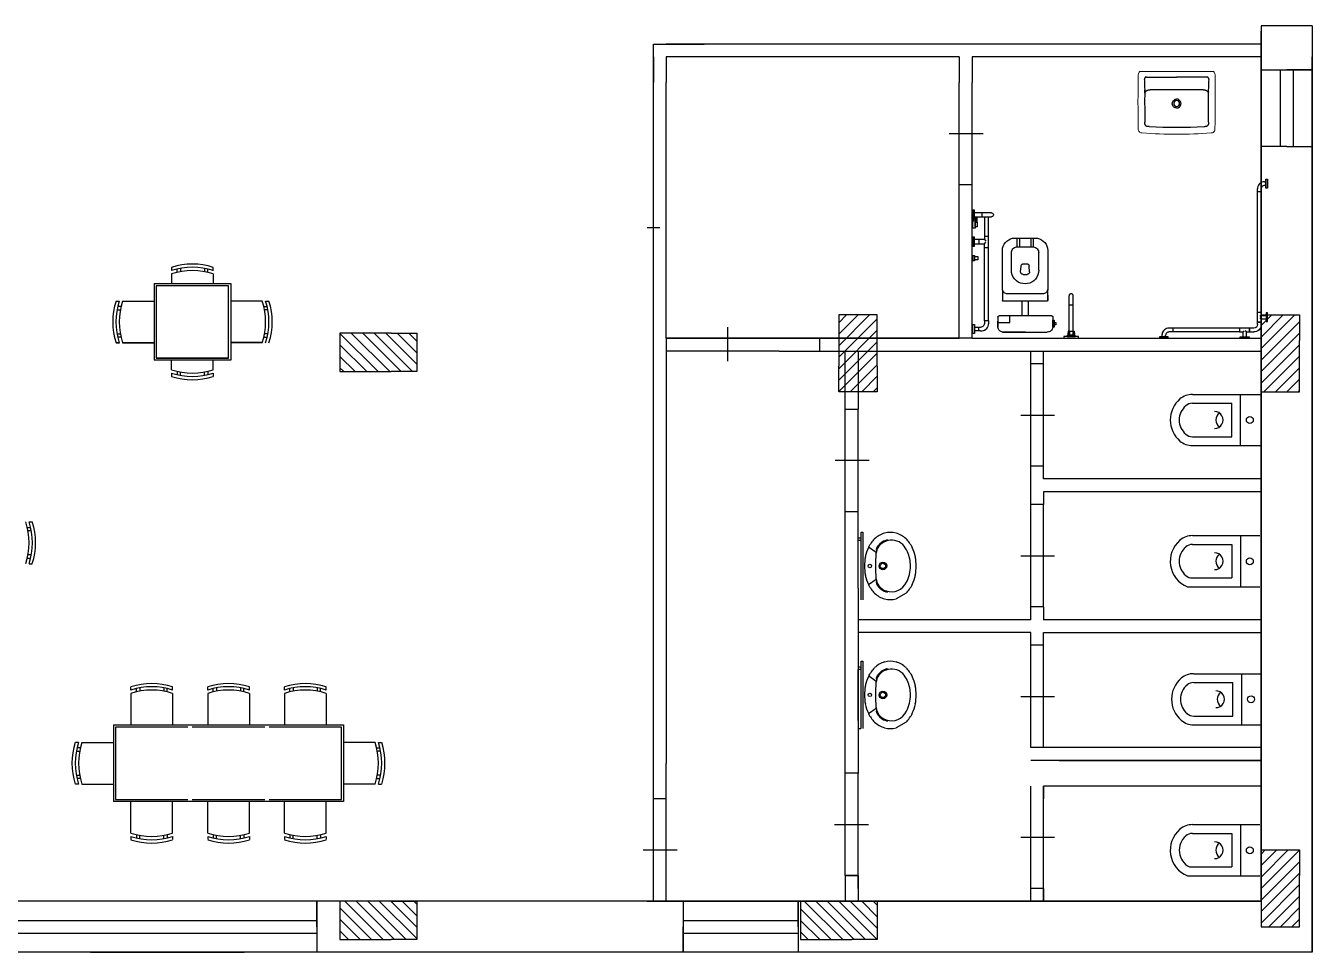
# Model space of a CAD drawing. Header units: millimetres. Extents: x 114 to 1075, y 58 to 426.
# Drawn here: x 555.46 to 565.52, y 163.3 to 170.54 of the extents above; entities that cross this region are included whole.
import ezdxf

# ---------------------------------------------------------------- set-up
doc = ezdxf.new("R2010")
doc.units = ezdxf.units.MM
doc.layers.add('ARREDI attrezzature - furniture', color=175, linetype='Continuous', lineweight=9)
for name, color, linetype in [('arredii', 80, 'Continuous'), ('infissi', 7, 'Continuous'), ('mura', 7, 'Continuous'), ('pilastri', 1, 'Continuous'), ('quote', 4, 'Continuous'), ('SANITARI', 175, 'Continuous'), ('Travi', 7, 'Continuous')]:
    doc.layers.add(name, color=color, linetype=linetype)

# ---------------------------------------------------------------- blocks, each defined once
blk = doc.blocks.new('pilastro 2')
at = {"layer": 'pilastri'}
h = blk.add_hatch(dxfattribs=at)
h.set_pattern_fill('ANSI31', color=256, scale=0.02)
h.paths.add_polyline_path([(14.581, -0.559), (14.581, -0.359), (14.281, -0.359), (14.281, -0.559), (14.281, -0.959), (14.581, -0.959)])
for p, q in [((14.281, -0.559), (14.281, -0.359)), ((14.281, -0.359), (14.581, -0.359)), ((14.581, -0.359), (14.581, -0.559)), ((14.281, -0.559), (14.281, -0.959)), ((14.581, -0.959), (14.581, -0.559)), ((14.281, -0.959), (14.581, -0.959))]:
    blk.add_line(p, q, dxfattribs=at)
blk = doc.blocks.new('Iryda 1')
at = {"layer": 'SANITARI', "color": 8, "linetype": 'Continuous'}
for p, q in [((-160, 248), (-162, 248)), ((-143, 208), (-143, -208)), ((-162, -248), (-160, -248))]:
    blk.add_line(p, q, dxfattribs=at)
at = {"layer": 'SANITARI', "color": 8, "lineweight": 0}
for points in [[(0, 289, 0.145511), (-24, 300, 0.01175), (-449, 299, 0.483059), (-480, 269, 0.036873), (-480, -269, -0.458328)], [(0, 289), (0, -289, -0.140898), (-24, -300, -0.010456), (-450, -300, -0.460441), (-480, -269, -1.106284)]]:
    blk.add_lwpolyline(points, format="xyb", dxfattribs=at)
at = {"layer": 'SANITARI', "color": 8, "linetype": 'Continuous'}
blk.add_circle((-250, 0), 23, dxfattribs=at)
for centre, radius, start, end in [((3160, 0), 3598, 176.5819, 183.4181), ((-250, 0), 35, 359.8471, 0.1529)]:
    blk.add_arc(centre, radius, start, end, dxfattribs=at)
for points, start_tangent, end_tangent in [([(-405, 248), (-411, 248), (-417, 246), (-421, 243), (-425, 240), (-428, 236), (-430, 230), (-431, 224)], (-0.999818, -0.019087), (-0.062731, -0.99803)), ([(-431, 214), (-431, 218), (-431, 221), (-431, 224)], (0.059689, 0.998217), (0.062344, 0.998055)), ([(-395, 249), (-398, 249), (-402, 249), (-405, 248)], (-0.999846, -0.01756), (-0.999826, -0.018676)), ([(-395, 249), (-276, 250)], (0.999846, 0.017527), (0.999991, 0.004246)), ([(-276, 250), (-190, 250)], (0.999991, 0.004245), (0.999986, -0.005272)), ([(-190, 250), (-154, 250)], (0.999986, -0.005272), (0.999957, -0.009254)), ([(-160, 248), (-160, 247), (-160, 245), (-160, 243)], (0.215102, -0.976592), (0.081396, -0.996682)), ([(-149, 232), (-152, 237), (-156, 240), (-160, 243)], (-0.520148, 0.854076), (-0.836011, 0.548713)), ([(-154, 250), (-150, 250), (-146, 250), (-142, 250)], (0.999957, -0.009248), (0.999943, -0.010658)), ([(-143, 208), (-143, 215), (-144, 221), (-146, 227), (-149, 232)], (0.000017, 1), (-0.520046, 0.854138)), ([(-142, 250), (-141, 250), (-140, 250)], (0.99997, -0.007721), (0.999969, -0.00788)), ([(-140, 250), (-121, 251), (-63, 253)], (0.99823, 0.059464), (0.999905, 0.013806)), ([(-63, 253), (-60, 252), (-58, 252), (-56, 252), (-54, 251), (-53, 250), (-51, 250), (-50, 249), (-49, 249), (-48, 248), (-48, 247), (-47, 247), (-46, 246), (-46, 245), (-45, 245), (-45, 244), (-44, 243), (-44, 242), (-43, 241), (-43, 240), (-43, 239), (-43, 237)], (0.995704, -0.092592), (0.113209, -0.993571)), ([(-43, 237), (-43, 164), (-43, 85), (-43, 0)], (0.000671, -1), (0.000892, -1)), ([(-285, 0), (-284, 8), (-282, 15), (-278, 21), (-272, 27), (-266, 30), (-259, 33), (-251, 34), (-243, 33), (-235, 30), (-228, 26), (-223, 20), (-218, 14), (-216, 7), (-215, 0)], (0, 1), (0.003178, -0.999995)), ([(-285, 0), (-284, -8), (-282, -15), (-278, -21), (-272, -27), (-266, -30), (-259, -33), (-251, -34), (-243, -33), (-235, -30), (-228, -26), (-223, -20), (-218, -14), (-216, -7), (-215, 0)], (0, -1), (0.003178, 0.999995)), ([(-43, -237), (-43, -164), (-43, -85), (-43, 0)], (0.000671, 1), (0.000892, 1)), ([(-431, -214), (-431, -218), (-431, -221), (-431, -224)], (0.059689, -0.998217), (0.062344, -0.998055)), ([(-431, -224), (-430, -230), (-428, -236), (-425, -240), (-421, -243), (-417, -246), (-411, -248), (-405, -248)], (0.062731, -0.99803), (0.999818, -0.019087)), ([(-405, -248), (-402, -249), (-398, -249), (-395, -249)], (0.999826, -0.018676), (0.999846, -0.01756)), ([(-276, -250), (-395, -249)], (-0.999991, 0.004246), (-0.999846, 0.017527)), ([(-190, -250), (-276, -250)], (-0.999986, -0.005272), (-0.999991, 0.004245)), ([(-154, -250), (-190, -250)], (-0.999957, -0.009254), (-0.999986, -0.005272)), ([(-162, -248), (-142, -250)], (0.996621, -0.082141), (0.997505, -0.07059)), ([(-160, -243), (-156, -240), (-152, -237), (-149, -232)], (0.836011, 0.548713), (0.520148, 0.854076)), ([(-160, -243), (-160, -245), (-160, -247), (-160, -248)], (-0.081396, -0.996682), (-0.215102, -0.976592)), ([(-140, -250), (-160, -248)], (-0.997612, 0.069064), (-0.996739, 0.080691)), ([(-142, -250), (-146, -250), (-150, -250), (-154, -250)], (-0.999943, -0.010658), (-0.999957, -0.009248)), ([(-149, -232), (-146, -227), (-144, -221), (-143, -215), (-143, -208)], (0.520046, 0.854138), (-0.000017, 1)), ([(-140, -250), (-141, -250), (-142, -250)], (-0.999969, -0.00788), (-0.99997, -0.007721)), ([(-63, -253), (-82, -252), (-140, -250)], (-0.999905, 0.013806), (-0.99823, 0.059464)), ([(-43, -237), (-43, -239), (-43, -240), (-43, -241), (-44, -242), (-44, -243), (-45, -244), (-45, -245), (-46, -245), (-46, -246), (-47, -247), (-48, -247), (-48, -248), (-49, -249), (-50, -249), (-51, -250), (-53, -250), (-54, -251), (-56, -252), (-58, -252), (-60, -252), (-63, -253)], (-0.113209, -0.993571), (-0.995704, -0.092592))]:
    blk.add_spline(points, degree=3, dxfattribs=dict(at, start_tangent=start_tangent, end_tangent=end_tangent))
blk = doc.blocks.new('ewfw32')
at = {"color": 8}
for p, q in [((13, 36), (0, 36)), ((0, 36), (0, -36)), ((13, -36), (13, 36)), ((61, 15), (14, 15)), ((48, 15), (48, -15)), ((61, 15), (72, 14)), ((72, 14), (82, 12)), ((82, 12), (92, 8)), ((92, 8), (101, 2)), ((101, 2), (108, -5)), ((201, 0), (198, -6)), ((204, 6), (201, 0)), ((209, 11), (204, 6)), ((214, 16), (209, 11)), ((220, 19), (214, 16)), ((226, 22), (220, 19)), ((233, 24), (226, 22)), ((240, 24), (233, 24)), ((234, 24), (582, 24)), ((240, 24), (236, 24)), ((411, 24), (240, 24)), ((411, 24), (251, 24)), ((590, 23), (582, 24)), ((597, 21), (590, 23)), ((604, 18), (597, 21)), ((610, 14), (604, 18)), ((615, 9), (610, 14)), ((620, 2), (615, 9)), ((623, -5), (620, 2)), ((710, 57), (710, 72)), ((710, 72), (826, 72)), ((826, 57), (710, 57)), ((736, 57), (801, 57)), ((736, 48), (736, 57)), ((801, 48), (736, 48)), ((742, 38), (745, 38)), ((742, 29), (742, 38)), ((745, 29), (742, 29)), ((745, 48), (752, 48)), ((745, 17), (745, 48)), ((745, 38), (745, 29)), ((752, 17), (745, 17)), ((752, 48), (752, 17)), ((752, 48), (752, -188)), ((752, 17), (785, 17)), ((755, 17), (755, 48)), ((782, 17), (782, 48)), ((792, 48), (785, 48)), ((785, 48), (785, 17)), ((785, 48), (785, -188)), ((785, 17), (792, 17)), ((792, 17), (792, 48)), ((795, 38), (792, 38)), ((792, 38), (792, 29)), ((792, 29), (795, 29)), ((795, 29), (795, 38)), ((801, 57), (801, 48)), ((826, 72), (826, 57)), ((0, -36), (13, -36)), ((14, -15), (61, -15)), ((61, -15), (66, -16)), ((66, -16), (71, -17)), ((71, -17), (75, -19)), ((75, -19), (80, -22)), ((80, -22), (83, -25)), ((83, -25), (86, -29)), ((86, -29), (88, -33)), ((88, -33), (90, -38)), ((90, -38), (90, -42)), ((90, -64), (90, -42)), ((123, -64), (90, -64)), ((90, -64), (90, -666)), ((108, -5), (115, -13)), ((115, -13), (119, -23)), ((119, -23), (122, -32)), ((122, -32), (123, -42)), ((123, -64), (123, -42)), ((123, -64), (123, -851)), ((198, -6), (196, -13)), ((196, -13), (196, -19)), ((196, -66), (196, -14)), ((196, -19), (196, -16)), ((196, -16), (196, -58)), ((196, -93), (196, -19)), ((196, -50), (290, -50)), ((196, -58), (196, -61)), ((196, -93), (196, -95)), ((196, -95), (196, -96)), ((196, -96), (197, -98)), ((197, -98), (198, -99)), ((198, -99), (199, -100)), ((199, -100), (200, -101)), ((290, -50), (290, -99)), ((621, -101), (623, -100)), ((625, -12), (623, -5)), ((623, -100), (624, -99)), ((624, -97), (625, -96)), ((624, -99), (624, -97)), ((626, -19), (625, -12)), ((625, -94), (626, -93)), ((625, -96), (625, -94)), ((626, -93), (626, -15)), ((626, -15), (626, -70)), ((635, -15), (626, -15)), ((626, -66), (626, -19)), ((626, -70), (635, -70)), ((635, -70), (635, -15)), ((635, -32), (635, -52)), ((648, -32), (635, -32)), ((635, -52), (648, -52)), ((648, -52), (648, -32)), ((200, -101), (202, -102)), ((202, -102), (203, -103)), ((203, -103), (205, -103)), ((205, -103), (206, -103)), ((615, -102), (206, -103)), ((384, -218), (384, -103)), ((432, -218), (432, -103)), ((615, -102), (617, -102)), ((617, -102), (618, -102)), ((618, -102), (620, -102)), ((620, -102), (621, -101)), ((752, -188), (752, -259)), ((752, -188), (785, -188)), ((785, -188), (785, -259)), ((232, -220), (232, -221)), ((233, -220), (232, -220)), ((232, -221), (232, -222)), ((232, -222), (232, -223)), ((232, -304), (232, -223)), ((232, -264), (232, -223)), ((234, -300), (232, -307)), ((234, -219), (233, -220)), ((234, -218), (234, -219)), ((235, -218), (234, -218)), ((237, -294), (234, -300)), ((236, -218), (235, -218)), ((237, -218), (236, -218)), ((579, -218), (237, -218)), ((241, -288), (237, -294)), ((245, -284), (241, -288)), ((251, -280), (245, -284)), ((257, -277), (251, -280)), ((264, -275), (257, -277)), ((270, -275), (264, -275)), ((546, -275), (270, -275)), ((553, -275), (546, -275)), ((559, -277), (553, -275)), ((565, -280), (559, -277)), ((571, -284), (565, -280)), ((576, -288), (571, -284)), ((580, -294), (576, -288)), ((580, -218), (579, -218)), ((581, -218), (580, -218)), ((582, -300), (580, -294)), ((582, -218), (581, -218)), ((583, -219), (582, -218)), ((584, -307), (582, -300)), ((583, -220), (583, -219)), ((584, -220), (583, -220)), ((584, -221), (584, -220)), ((585, -222), (584, -221)), ((585, -223), (585, -222)), ((585, -223), (585, -304)), ((585, -264), (585, -223)), ((752, -262), (752, -259)), ((753, -265), (752, -262)), ((754, -267), (753, -265)), ((756, -270), (754, -267)), ((758, -272), (756, -270)), ((760, -273), (758, -272)), ((763, -275), (760, -273)), ((765, -275), (763, -275)), ((768, -275), (765, -275)), ((771, -275), (768, -275)), ((774, -275), (771, -275)), ((776, -273), (774, -275)), ((779, -272), (776, -273)), ((781, -270), (779, -272)), ((782, -267), (781, -270)), ((784, -265), (782, -267)), ((785, -259), (784, -262)), ((784, -262), (784, -265)), ((232, -304), (232, -614)), ((232, -307), (232, -313)), ((327, -391), (316, -406)), ((340, -378), (327, -391)), ((355, -367), (340, -378)), ((372, -359), (355, -367)), ((390, -355), (372, -359)), ((408, -353), (390, -355)), ((427, -355), (408, -353)), ((445, -359), (427, -355)), ((461, -367), (445, -359)), ((477, -378), (461, -367)), ((490, -391), (477, -378)), ((500, -406), (490, -391)), ((585, -313), (584, -307)), ((585, -614), (585, -304)), ((303, -441), (302, -459)), ((302, -459), (302, -595)), ((308, -423), (303, -441)), ((316, -406), (308, -423)), ((374, -442), (373, -445)), ((373, -445), (373, -448)), ((373, -448), (377, -492)), ((373, -448), (373, -448)), ((375, -439), (374, -442)), ((376, -436), (375, -439)), ((378, -433), (376, -436)), ((377, -492), (377, -495)), ((377, -495), (378, -498)), ((381, -431), (378, -433)), ((378, -498), (380, -501)), ((380, -501), (382, -504)), ((383, -430), (381, -431)), ((386, -428), (383, -430)), ((389, -428), (386, -428)), ((392, -427), (389, -428)), ((392, -427), (424, -427)), ((424, -427), (424, -427)), ((427, -428), (424, -427)), ((430, -428), (427, -428)), ((433, -430), (430, -428)), ((436, -431), (433, -430)), ((435, -504), (437, -501)), ((438, -433), (436, -431)), ((437, -501), (438, -498)), ((440, -436), (438, -433)), ((438, -498), (439, -495)), ((439, -495), (440, -492)), ((442, -439), (440, -436)), ((443, -448), (440, -492)), ((440, -492), (440, -492)), ((443, -442), (442, -439)), ((443, -445), (443, -442)), ((443, -448), (443, -445)), ((508, -423), (500, -406)), ((513, -441), (508, -423)), ((515, -459), (513, -441)), ((515, -459), (515, -595)), ((0, -533), (0, -576)), ((14, -533), (0, -533)), ((0, -576), (14, -576)), ((14, -576), (14, -533)), ((14, -541), (14, -567)), ((38, -541), (14, -541)), ((14, -567), (38, -567)), ((38, -567), (38, -541)), ((302, -595), (302, -603)), ((302, -603), (305, -611)), ((382, -504), (384, -506)), ((384, -506), (387, -507)), ((387, -507), (390, -509)), ((390, -509), (393, -510)), ((393, -510), (396, -510)), ((396, -510), (396, -510)), ((396, -510), (420, -510)), ((420, -510), (424, -510)), ((424, -510), (427, -509)), ((427, -509), (430, -507)), ((430, -507), (432, -506)), ((432, -506), (435, -504)), ((512, -611), (514, -603)), ((514, -603), (515, -595)), ((0, -647), (13, -647)), ((0, -718), (0, -647)), ((0, -647), (13, -647)), ((13, -647), (13, -718)), ((13, -666), (90, -666)), ((90, -699), (13, -699)), ((48, -699), (48, -666)), ((90, -638), (123, -638)), ((90, -666), (102, -678)), ((90, -699), (102, -687)), ((90, -878), (90, -699)), ((123, -622), (123, -878)), ((123, -639), (123, -726)), ((232, -614), (233, -631)), ((233, -631), (237, -647)), ((237, -647), (244, -663)), ((244, -663), (254, -677)), ((254, -677), (266, -688)), ((266, -688), (280, -698)), ((280, -698), (295, -705)), ((305, -611), (308, -619)), ((308, -619), (313, -626)), ((313, -626), (319, -632)), ((319, -632), (326, -637)), ((326, -637), (334, -640)), ((334, -640), (342, -643)), ((342, -643), (350, -643)), ((345, -643), (471, -643)), ((345, -711), (345, -643)), ((365, -711), (365, -643)), ((452, -711), (452, -643)), ((466, -643), (475, -643)), ((471, -711), (471, -643)), ((475, -643), (483, -640)), ((483, -640), (490, -637)), ((490, -637), (497, -632)), ((497, -632), (503, -626)), ((503, -626), (508, -619)), ((508, -619), (512, -611)), ((521, -705), (536, -698)), ((536, -698), (550, -688)), ((550, -688), (562, -677)), ((562, -677), (572, -663)), ((572, -663), (579, -647)), ((579, -647), (583, -631)), ((583, -631), (585, -614)), ((0, -718), (13, -718)), ((13, -718), (0, -718)), ((0, -788), (0, -846)), ((17, -788), (0, -788)), ((17, -846), (17, -788)), ((17, -798), (17, -836)), ((33, -798), (17, -798)), ((33, -836), (33, -798)), ((90, -727), (123, -727)), ((295, -705), (311, -710)), ((311, -710), (328, -711)), ((328, -711), (488, -711)), ((488, -711), (505, -710)), ((505, -710), (521, -705)), ((0, -846), (17, -846)), ((0, -929), (0, -857)), ((0, -857), (13, -857)), ((13, -857), (13, -929)), ((14, -878), (146, -878)), ((17, -836), (33, -836)), ((22, -836), (22, -871)), ((30, -836), (22, -836)), ((22, -871), (30, -871)), ((30, -871), (30, -836)), ((71, -908), (71, -878)), ((13, -929), (0, -929)), ((146, -908), (13, -908))]:
    blk.add_line(p, q, dxfattribs=at)
blk.add_arc((146, -893, 0), 15.3, 270.0003, 90.0003, dxfattribs=at)
blk = doc.blocks.new('df343')
at = {"color": 8}
for p, q in [((35, 0), (-35, 0)), ((35, -11), (35, 0)), ((-597, 0), (-666, 0)), ((-666, 0), (-597, 0)), ((-666, -11), (-666, 0)), ((-597, -11), (-666, -11)), ((-646, -23), (-646, -11)), ((-645, -32), (-646, -23)), ((-643, -42), (-645, -32)), ((-639, -51), (-643, -42)), ((-633, -59), (-639, -51)), ((-626, -65), (-633, -59)), ((-618, -71), (-626, -65)), ((-610, -75), (-618, -71)), ((-617, -11), (-617, -23)), ((-616, -27), (-617, -23)), ((-615, -32), (-616, -27)), ((-613, -36), (-615, -32)), ((-611, -40), (-613, -36)), ((-607, -43), (-611, -40)), ((-600, -78), (-610, -75)), ((-604, -45), (-607, -43)), ((-599, -47), (-604, -45)), ((-591, -78), (-600, -78)), ((-595, -48), (-599, -47)), ((-597, 0), (-597, -11)), ((-591, -49), (-595, -48)), ((-570, -49), (-591, -49)), ((-570, -78), (-591, -78)), ((-39, -49), (-570, -49)), ((-39, -78), (-570, -78)), ((-557, -49), (-557, -78)), ((-39, -49), (-15, -49)), ((-39, -78), (-39, -49)), ((72, -78, 0), (-39, -78)), ((-35, 0), (-35, -11)), ((-35, -11), (35, -11)), ((-15, -49), (-15, -11)), ((-15, -49), (-4, -59)), ((15, -49), (4, -59)), ((15, -11), (15, -49)), ((15, -49), (39, -49)), ((39, -49), (72, -49)), ((39, -78), (39, -49)), ((39, -49), (39, -78)), ((39, -78), (39, -49)), ((100, -107, 0), (100, -204)), ((100, -125), (130, -125)), ((130, -125), (100, -125)), ((100, -125), (130, -125)), ((130, -150), (119, -160)), ((130, -179), (119, -169)), ((130, -125), (130, -107)), ((130, -150), (130, -125)), ((168, -150), (130, -150)), ((130, -179), (168, -179)), ((130, -204), (130, -179)), ((168, -131), (179, -131)), ((168, -200), (168, -131)), ((179, -200), (168, -200)), ((179, -131), (179, -200)), ((100, -204), (100, -1147)), ((100, -204), (130, -204)), ((130, -204), (130, -1147)), ((100, -1147), (100, -1168)), ((100, -1147), (130, -1147)), ((101, -1177), (100, -1168)), ((103, -1187), (101, -1177)), ((108, -1196), (103, -1187)), ((113, -1204), (108, -1196)), ((120, -1210), (113, -1204)), ((129, -1147), (129, -1168)), ((129, -1172), (129, -1168)), ((131, -1177), (129, -1172)), ((133, -1181), (131, -1177)), ((135, -1185), (133, -1181)), ((138, -1188), (135, -1185)), ((142, -1190), (138, -1188)), ((146, -1192), (142, -1190)), ((151, -1193), (146, -1192)), ((155, -1194), (151, -1193)), ((166, -1194), (155, -1194)), ((178, -1174), (166, -1174)), ((166, -1174), (166, -1243)), ((178, -1174), (178, -1243)), ((178, -1243), (178, -1174)), ((128, -1216), (120, -1210)), ((136, -1220), (127, -1216)), ((145, -1223), (136, -1220)), ((155, -1223), (145, -1223)), ((155, -1223), (166, -1223)), ((166, -1243), (178, -1243))]:
    blk.add_line(p, q, dxfattribs=at)
for radius in [58.1, 28.4]:
    blk.add_arc((72, -107, 0), radius, 0.0003, 90.0003, dxfattribs=at)

msp = doc.modelspace()

# ---------------------------------------------------------------- linework, layer by layer
at = {"color": 8}
for p, q in [((562.762, 169.295), (562.762, 170.095)), ((562.862, 169.295), (562.862, 170.095)), ((562.683, 169.695), (562.948, 169.695)), ((560.954, 167.916), (560.954, 168.181)), ((561.354, 168.095), (560.554, 168.095)), ((561.471, 168.095), (560.671, 168.095)), ((561.354, 167.995), (560.554, 167.995)), ((563.321, 167.095), (563.321, 167.895)), ((563.421, 167.095), (563.421, 167.895)), ((561.871, 166.742), (561.871, 167.542)), ((561.971, 166.742), (561.971, 167.542)), ((563.242, 167.495), (563.507, 167.495)), ((561.792, 167.142), (562.057, 167.142)), ((563.321, 165.995), (563.321, 166.795)), ((563.421, 165.995), (563.421, 166.795)), ((563.242, 166.395), (563.507, 166.395)), ((563.321, 164.895), (563.321, 165.695)), ((563.421, 164.895), (563.421, 165.695)), ((563.421, 164.895), (563.421, 165.595)), ((565.121, 165.595), (565.121, 164.995)), ((563.242, 165.295), (563.507, 165.295)), ((561.871, 163.895), (561.871, 164.695)), ((561.971, 163.895), (561.971, 164.695)), ((563.321, 163.795), (563.321, 164.595)), ((563.421, 163.795), (563.421, 164.595)), ((560.371, 163.695), (560.371, 164.495)), ((560.471, 163.695), (560.471, 164.495)), ((563.321, 163.695), (563.321, 164.495)), ((563.421, 163.695), (563.421, 164.495)), ((565.121, 164.495), (565.121, 163.895)), ((561.787, 164.295), (562.052, 164.295)), ((563.242, 164.195), (563.507, 164.195)), ((560.292, 164.095), (560.557, 164.095))]:
    msp.add_line(p, q, dxfattribs=at)
at = {"color": 255}
for p, q in [((560.671, 168.095), (560.471, 168.095)), ((561.671, 168.095), (561.471, 168.095))]:
    msp.add_line(p, q, dxfattribs=at)
for p, q in [((563.321, 168.095), (565.121, 168.095)), ((561.671, 167.995), (565.121, 167.995)), ((563.421, 167.995), (565.121, 167.995)), ((563.421, 167.895), (563.321, 167.895)), ((563.421, 167.095), (563.321, 167.095)), ((565.121, 166.995), (563.421, 166.995)), ((565.121, 166.895), (563.421, 166.895)), ((563.421, 166.795), (563.321, 166.795)), ((565.121, 165.595), (565.121, 166.095)), ((563.421, 165.995), (563.321, 165.995)), ((563.321, 165.895), (561.971, 165.895)), ((563.421, 165.695), (563.321, 165.695)), ((563.421, 165.695), (563.321, 165.695)), ((565.121, 164.495), (565.121, 164.995)), ((563.421, 164.895), (563.321, 164.895)), ((565.121, 164.895), (563.421, 164.895)), ((565.121, 164.595), (563.421, 164.595)), ((560.471, 164.495), (560.371, 164.495)), ((565.121, 163.695), (565.121, 163.895)), ((563.421, 163.795), (563.321, 163.795)), ((560.321, 163.695), (565.121, 163.695)), ((560.471, 163.695), (560.371, 163.695)), ((563.321, 163.695), (561.721, 163.695)), ((563.421, 163.695), (563.321, 163.695))]:
    msp.add_line(p, q)
at = {"linetype": 'ByBlock', "ltscale": 0.3}
for p, q in [((561.721, 163.695), (563.321, 163.695)), ((563.421, 163.695), (565.121, 163.695))]:
    msp.add_line(p, q, dxfattribs=at)
at = {"layer": 'ARREDI attrezzature - furniture'}
for p, q in [((561.994, 166.578), (562.007, 166.578)), ((561.994, 166.515), (561.994, 166.533)), ((561.994, 165.57), (562.007, 165.57)), ((561.994, 165.507), (561.994, 165.525))]:
    msp.add_line(p, q, dxfattribs=at)
at = {"layer": 'arredii'}
for p, q in [((556.931, 168.624), (556.931, 168.649)), ((556.931, 168.623), (556.931, 168.649)), ((556.931, 168.623), (556.931, 168.649)), ((556.605, 168.598), (556.605, 168.523)), ((556.605, 168.598), (556.605, 168.523)), ((556.605, 168.598), (556.605, 168.523)), ((556.648, 168.61), (556.648, 168.635)), ((556.648, 168.61), (556.648, 168.635)), ((556.648, 168.61), (556.648, 168.635)), ((556.674, 168.641), (556.674, 168.615)), ((556.674, 168.641), (556.674, 168.615)), ((556.674, 168.641), (556.674, 168.615)), ((556.862, 168.641), (556.862, 168.615)), ((556.862, 168.641), (556.862, 168.615)), ((556.862, 168.641), (556.862, 168.615)), ((556.888, 168.61), (556.888, 168.635)), ((556.888, 168.61), (556.888, 168.635)), ((556.888, 168.61), (556.888, 168.635)), ((556.931, 168.598), (556.931, 168.523)), ((556.931, 168.598), (556.931, 168.523)), ((556.931, 168.598), (556.931, 168.523)), ((556.468, 168.523), (556.468, 167.923)), ((556.468, 168.523), (557.068, 168.523)), ((556.468, 168.523), (556.468, 167.923)), ((556.468, 168.523), (557.068, 168.523)), ((556.468, 168.523), (556.468, 167.923)), ((556.468, 168.523), (557.068, 168.523)), ((556.485, 168.506), (556.485, 167.941)), ((557.051, 168.506), (556.485, 168.506)), ((556.485, 168.506), (556.485, 167.94)), ((557.051, 168.506), (556.485, 168.506)), ((556.485, 168.506), (556.485, 167.94)), ((557.051, 168.506), (556.485, 168.506)), ((557.051, 167.941), (557.051, 168.506)), ((557.051, 167.94), (557.051, 168.506)), ((557.051, 167.94), (557.051, 168.506)), ((557.068, 168.523), (557.068, 167.923)), ((557.068, 168.523), (557.068, 167.923)), ((557.068, 168.523), (557.068, 167.923)), ((556.21, 168.343), (556.185, 168.343)), ((556.21, 168.343), (556.185, 168.343)), ((556.21, 168.343), (556.185, 168.343)), ((556.222, 168.386), (556.468, 168.386)), ((556.222, 168.386), (556.468, 168.386)), ((556.222, 168.386), (556.468, 168.386)), ((557.314, 168.386), (557.068, 168.386)), ((557.314, 168.386), (557.068, 168.386)), ((557.314, 168.386), (557.068, 168.386)), ((557.326, 168.343), (557.352, 168.343)), ((557.326, 168.343), (557.352, 168.343)), ((557.326, 168.343), (557.352, 168.343)), ((557.34, 168.386), (557.365, 168.386)), ((557.34, 168.386), (557.365, 168.386)), ((557.34, 168.386), (557.365, 168.386)), ((556.179, 168.318), (556.205, 168.318)), ((556.179, 168.318), (556.205, 168.318)), ((556.179, 168.318), (556.205, 168.318)), ((557.357, 168.318), (557.331, 168.318)), ((557.357, 168.318), (557.331, 168.318)), ((557.357, 168.318), (557.331, 168.318)), ((556.171, 168.061), (556.197, 168.061)), ((556.171, 168.06), (556.197, 168.06)), ((556.171, 168.06), (556.197, 168.06)), ((556.179, 168.129), (556.205, 168.129)), ((556.179, 168.129), (556.205, 168.129)), ((556.179, 168.129), (556.205, 168.129)), ((556.21, 168.103), (556.185, 168.103)), ((556.21, 168.103), (556.185, 168.103)), ((556.21, 168.103), (556.185, 168.103)), ((556.222, 168.061), (556.468, 168.061)), ((556.222, 168.06), (556.468, 168.06)), ((556.222, 168.06), (556.468, 168.06)), ((557.314, 168.061), (557.068, 168.061)), ((557.314, 168.06), (557.068, 168.06)), ((557.314, 168.06), (557.068, 168.06)), ((557.326, 168.103), (557.352, 168.103)), ((557.326, 168.103), (557.352, 168.103)), ((557.326, 168.103), (557.352, 168.103)), ((557.357, 168.129), (557.331, 168.129)), ((557.357, 168.129), (557.331, 168.129)), ((557.357, 168.129), (557.331, 168.129)), ((556.485, 167.941), (557.051, 167.941)), ((556.485, 167.94), (557.051, 167.94)), ((556.485, 167.94), (557.051, 167.94)), ((557.068, 167.923), (556.468, 167.923)), ((557.068, 167.923), (556.468, 167.923)), ((557.068, 167.923), (556.468, 167.923)), ((556.605, 167.849), (556.605, 167.923)), ((556.605, 167.849), (556.605, 167.923)), ((556.605, 167.849), (556.605, 167.923)), ((556.648, 167.837), (556.648, 167.811)), ((556.888, 167.837), (556.888, 167.811)), ((556.931, 167.849), (556.931, 167.923)), ((556.931, 167.849), (556.931, 167.923)), ((556.931, 167.849), (556.931, 167.923)), ((556.605, 167.823), (556.605, 167.798)), ((556.605, 167.823), (556.605, 167.797)), ((556.605, 167.823), (556.605, 167.797)), ((556.648, 167.837), (556.648, 167.811)), ((556.648, 167.837), (556.648, 167.811)), ((556.674, 167.806), (556.674, 167.832)), ((556.674, 167.806), (556.674, 167.832)), ((556.674, 167.806), (556.674, 167.832)), ((556.862, 167.806), (556.862, 167.832)), ((556.862, 167.806), (556.862, 167.832)), ((556.862, 167.806), (556.862, 167.832)), ((556.888, 167.837), (556.888, 167.811)), ((556.888, 167.837), (556.888, 167.811)), ((556.931, 167.823), (556.931, 167.798)), ((556.931, 167.823), (556.931, 167.797)), ((556.931, 167.823), (556.931, 167.797)), ((564.584, 167.656), (565.111, 167.656)), ((564.96, 167.256), (564.96, 167.656)), ((564.584, 167.587), (564.891, 167.587)), ((564.891, 167.325), (564.891, 167.587)), ((564.584, 167.325), (564.891, 167.325)), ((564.584, 167.256), (565.111, 167.256)), ((555.491, 166.659), (555.516, 166.659)), ((555.477, 166.616), (555.503, 166.616)), ((555.508, 166.59), (555.482, 166.59)), ((561.994, 166.533), (561.971, 166.533)), ((561.994, 166.051), (561.994, 166.578)), ((562.007, 166.578), (562.007, 166.051)), ((564.584, 166.552), (565.111, 166.552)), ((564.96, 166.552), (564.96, 166.152)), ((561.994, 166.515), (561.971, 166.515)), ((562.111, 166.42), (562.053, 166.462)), ((562.113, 166.439), (562.113, 166.439)), ((564.584, 166.483), (564.891, 166.483)), ((564.891, 166.483), (564.891, 166.221)), ((555.477, 166.376), (555.503, 166.376)), ((555.508, 166.402), (555.482, 166.402)), ((555.491, 166.333), (555.516, 166.333)), ((562.111, 166.209), (562.053, 166.167)), ((562.113, 166.191), (562.113, 166.19)), ((564.546, 166.152), (565.111, 166.152)), ((564.584, 166.221), (564.891, 166.221)), ((561.994, 165.525), (561.971, 165.525)), ((561.994, 165.044), (561.994, 165.57)), ((562.007, 165.57), (562.007, 165.044)), ((561.994, 165.507), (561.971, 165.507)), ((561.971, 165.107), (561.971, 165.507)), ((562.111, 165.413), (562.053, 165.455)), ((562.113, 165.431), (562.113, 165.431)), ((564.594, 165.473), (565.121, 165.473)), ((564.97, 165.073), (564.97, 165.473)), ((556.287, 165.344), (556.287, 165.37)), ((556.33, 165.331), (556.33, 165.356)), ((556.356, 165.362), (556.356, 165.336)), ((556.544, 165.362), (556.544, 165.336)), ((556.57, 165.331), (556.57, 165.356)), ((556.613, 165.344), (556.613, 165.37)), ((556.887, 165.344), (556.887, 165.37)), ((556.93, 165.331), (556.93, 165.356)), ((556.956, 165.362), (556.956, 165.336)), ((557.144, 165.362), (557.144, 165.336)), ((557.17, 165.331), (557.17, 165.356)), ((557.213, 165.344), (557.213, 165.37)), ((557.487, 165.344), (557.487, 165.37)), ((557.53, 165.331), (557.53, 165.356)), ((557.556, 165.362), (557.556, 165.336)), ((557.744, 165.362), (557.744, 165.336)), ((557.77, 165.331), (557.77, 165.356)), ((557.813, 165.344), (557.813, 165.37)), ((564.594, 165.404), (564.901, 165.404)), ((564.901, 165.142), (564.901, 165.404)), ((556.287, 165.319), (556.287, 165.073)), ((556.613, 165.319), (556.613, 165.073)), ((556.887, 165.319), (556.887, 165.073)), ((557.213, 165.319), (557.213, 165.073)), ((557.487, 165.319), (557.487, 165.073)), ((557.813, 165.319), (557.813, 165.073)), ((562.111, 165.201), (562.053, 165.159)), ((562.113, 165.183), (562.113, 165.183)), ((564.594, 165.142), (564.901, 165.142)), ((556.15, 165.073), (556.15, 164.473)), ((556.15, 165.073), (556.75, 165.073)), ((556.167, 165.056), (556.167, 164.49)), ((556.733, 165.056), (556.167, 165.056)), ((556.75, 165.073), (557.35, 165.073)), ((557.333, 165.056), (556.767, 165.056)), ((557.35, 165.073), (557.95, 165.073)), ((557.933, 165.056), (557.367, 165.056)), ((557.933, 164.49), (557.933, 165.056)), ((557.95, 165.073), (557.95, 164.473)), ((564.594, 165.073), (565.121, 165.073)), ((555.878, 164.936), (555.853, 164.936)), ((555.904, 164.936), (556.15, 164.936)), ((558.196, 164.936), (557.95, 164.936)), ((558.221, 164.936), (558.247, 164.936)), ((555.861, 164.867), (555.887, 164.867)), ((555.892, 164.893), (555.866, 164.893)), ((558.208, 164.893), (558.233, 164.893)), ((558.239, 164.867), (558.213, 164.867)), ((555.861, 164.679), (555.887, 164.679)), ((555.892, 164.653), (555.866, 164.653)), ((558.208, 164.653), (558.233, 164.653)), ((558.239, 164.679), (558.213, 164.679)), ((555.878, 164.61), (555.853, 164.61)), ((555.904, 164.61), (556.15, 164.61)), ((558.196, 164.61), (557.95, 164.61)), ((558.221, 164.61), (558.247, 164.61)), ((556.75, 164.473), (556.15, 164.473)), ((556.167, 164.49), (556.733, 164.49)), ((556.287, 164.227), (556.287, 164.473)), ((556.613, 164.227), (556.613, 164.473)), ((557.35, 164.473), (556.75, 164.473)), ((556.767, 164.49), (557.333, 164.49)), ((556.887, 164.227), (556.887, 164.473)), ((557.213, 164.227), (557.213, 164.473)), ((557.95, 164.473), (557.35, 164.473)), ((557.367, 164.49), (557.933, 164.49)), ((557.487, 164.227), (557.487, 164.473)), ((557.813, 164.227), (557.813, 164.473)), ((564.584, 164.293), (565.111, 164.293)), ((564.584, 164.224), (564.891, 164.224)), ((564.891, 164.224), (564.891, 163.962)), ((564.96, 164.293), (564.96, 163.893)), ((556.287, 164.201), (556.287, 164.176)), ((556.33, 164.215), (556.33, 164.189)), ((556.356, 164.184), (556.356, 164.21)), ((556.544, 164.184), (556.544, 164.21)), ((556.57, 164.215), (556.57, 164.189)), ((556.613, 164.201), (556.613, 164.176)), ((556.887, 164.201), (556.887, 164.176)), ((556.93, 164.215), (556.93, 164.189)), ((556.956, 164.184), (556.956, 164.21)), ((557.144, 164.184), (557.144, 164.21)), ((557.17, 164.215), (557.17, 164.189)), ((557.213, 164.201), (557.213, 164.176)), ((557.487, 164.201), (557.487, 164.176)), ((557.53, 164.215), (557.53, 164.189)), ((557.556, 164.184), (557.556, 164.21)), ((557.744, 164.184), (557.744, 164.21)), ((557.77, 164.215), (557.77, 164.189)), ((557.813, 164.201), (557.813, 164.176)), ((564.561, 163.962), (564.891, 163.962)), ((564.546, 163.893), (565.111, 163.893))]:
    msp.add_line(p, q, dxfattribs=at)
for centre, radius in [((565.033, 167.456), 0.0271), ((562.165, 166.315), 0.0297), ((562.165, 166.315), 0.0207), ((565.033, 166.352), 0.0271), ((562.063, 166.315), 0.0135), ((562.165, 165.307), 0.0297), ((562.165, 165.307), 0.0207), ((562.063, 165.307), 0.0135), ((565.043, 165.273), 0.0271), ((565.033, 164.093), 0.0271)]:
    msp.add_circle(centre, radius, dxfattribs=at)
for centre, radius, start, end in [((556.768, 168.146), 0.529, 72.0547, 107.9453), ((556.768, 168.146), 0.529, 72.0547, 107.9453), ((556.768, 168.121), 0.529, 72.0547, 107.9453), ((556.768, 168.121), 0.529, 72.0547, 107.9453), ((556.768, 168.121), 0.529, 72.0547, 107.9453), ((556.768, 168.095), 0.529, 72.0547, 107.9453), ((556.768, 168.095), 0.529, 72.0547, 107.9453), ((556.768, 168.095), 0.529, 72.0547, 107.9453), ((556.674, 168.223), 0.529, 162.0547, 197.9453), ((556.674, 168.223), 0.529, 162.0547, 197.9453), ((556.674, 168.223), 0.529, 162.0547, 197.9453), ((556.699, 168.223), 0.529, 162.0547, 197.9453), ((556.699, 168.223), 0.529, 162.0547, 197.9453), ((556.699, 168.223), 0.529, 162.0547, 197.9453), ((556.725, 168.223), 0.529, 162.0547, 197.9453), ((556.725, 168.223), 0.529, 162.0547, 197.9453), ((556.725, 168.223), 0.529, 162.0547, 197.9453), ((556.811, 168.223), 0.529, 342.0547, 17.9453), ((556.811, 168.223), 0.529, 342.0547, 17.9453), ((556.811, 168.223), 0.529, 342.0547, 17.9453), ((556.837, 168.223), 0.529, 342.0547, 17.9453), ((556.837, 168.223), 0.529, 342.0547, 17.9453), ((556.837, 168.223), 0.529, 342.0547, 17.9453), ((556.863, 168.223), 0.529, 342.0547, 17.9453), ((556.863, 168.223), 0.529, 342.0547, 17.9453), ((556.863, 168.223), 0.529, 342.0547, 17.9453), ((556.768, 168.352), 0.529, 252.0547, 287.9453), ((556.768, 168.352), 0.529, 252.0547, 287.9453), ((556.768, 168.352), 0.529, 252.0547, 287.9453), ((556.768, 168.326), 0.529, 252.0547, 287.9453), ((556.768, 168.326), 0.529, 252.0547, 287.9453), ((556.768, 168.326), 0.529, 252.0547, 287.9453), ((556.768, 168.3), 0.529, 252.0547, 287.9453), ((556.768, 168.3), 0.529, 252.0547, 287.9453), ((556.768, 168.3), 0.529, 252.0547, 287.9453), ((564.584, 167.506), 0.15, 90, 130.3862), ((564.627, 167.456), 0.216, 130.3862, 229.6138), ((564.627, 167.456), 0.146, 130.3862, 229.6138), ((564.584, 167.506), 0.0808, 90, 130.3862), ((564.759, 167.456), 0.0655, 267.6163, 92.3837), ((564.833, 167.456), 0.0655, 124.4152, 235.6002), ((564.584, 167.406), 0.0808, 229.6138, 270), ((564.584, 167.406), 0.15, 229.6138, 270), ((554.962, 166.496), 0.529, 342.0547, 17.9453), ((554.988, 166.496), 0.529, 342.0547, 17.9453), ((555.013, 166.496), 0.529, 342.0547, 17.9453), ((562.23, 166.39), 0.189, 106.0497, 133.3852), ((562.223, 166.409), 0.168, 74.3831, 105.6169), ((562.216, 166.39), 0.189, 46.6148, 73.9503), ((564.584, 166.402), 0.15, 90, 130.3862), ((562.305, 166.336), 0.282, 154.1791, 169.8337), ((562.311, 166.326), 0.292, 136.3167, 152.912), ((562.26, 166.388), 0.151, 146.972, 171.8736), ((562.114, 166.441), 0.0027, 159.8133, 233.8993), ((562.26, 166.388), 0.158, 146.972, 159.8133), ((562.115, 166.441), 0.0036, 233.8993, 339.5611), ((562.217, 166.41), 0.109, 105.8218, 144.5419), ((562.217, 166.41), 0.102, 105.8218, 144.5419), ((562.233, 166.389), 0.134, 103.923, 110.2753), ((562.233, 166.389), 0.127, 78.4898, 110.2753), ((562.233, 166.391), 0.126, 46.6668, 78.6442), ((562.137, 166.324), 0.242, 25.0625, 40.9298), ((562.135, 166.326), 0.292, 27.088, 43.6833), ((562.141, 166.336), 0.282, 10.1663, 25.8209), ((564.627, 166.352), 0.216, 130.3862, 248.042), ((564.627, 166.352), 0.146, 130.3862, 229.6138), ((564.584, 166.402), 0.0808, 90, 130.3862), ((562.306, 166.322), 0.285, 167.073, 181.4622), ((563.304, 166.315), 1.197, 175.4802, 184.5198), ((562.108, 166.417), 0.0036, 348.84, 53.8993), ((562.097, 166.311), 0.284, 0.7276, 23.9645), ((562.14, 166.322), 0.285, 358.5378, 12.927), ((564.759, 166.352), 0.0655, 267.6163, 92.3837), ((564.833, 166.352), 0.0655, 124.3998, 235.5848), ((562.306, 166.307), 0.285, 178.5378, 192.927), ((562.305, 166.293), 0.282, 190.1663, 205.8209), ((562.097, 166.318), 0.284, 332.6922, 359.2724), ((562.141, 166.293), 0.282, 334.1791, 349.8337), ((562.14, 166.307), 0.285, 347.073, 1.4622), ((564.584, 166.302), 0.0808, 229.6138, 270), ((562.311, 166.304), 0.292, 207.088, 223.6833), ((562.26, 166.242), 0.151, 188.1264, 213.028), ((562.108, 166.212), 0.0036, 306.1007, 11.16), ((562.114, 166.188), 0.0027, 126.1007, 200.1867), ((562.26, 166.242), 0.158, 200.1867, 213.028), ((562.115, 166.188), 0.0036, 20.4389, 126.1007), ((562.217, 166.219), 0.109, 215.4581, 254.1782), ((562.217, 166.219), 0.102, 215.4581, 254.1782), ((562.233, 166.24), 0.127, 249.7247, 336.0071), ((562.135, 166.304), 0.292, 316.3167, 332.912), ((562.23, 166.239), 0.189, 226.6148, 253.9503), ((562.223, 166.22), 0.168, 254.3831, 285.6169), ((562.233, 166.24), 0.134, 249.7247, 256.077), ((562.23, 165.383), 0.189, 106.0497, 133.3852), ((562.223, 165.402), 0.168, 74.3831, 105.6169), ((562.216, 165.383), 0.189, 46.6148, 73.9503), ((562.305, 165.328), 0.282, 154.1791, 169.8337), ((562.311, 165.318), 0.292, 136.3167, 152.912), ((562.26, 165.38), 0.151, 146.972, 171.8736), ((562.114, 165.434), 0.0027, 159.8133, 233.8993), ((562.26, 165.38), 0.158, 146.972, 159.8133), ((562.115, 165.434), 0.0036, 233.8993, 339.5611), ((562.217, 165.403), 0.109, 105.8218, 144.5419), ((562.217, 165.403), 0.102, 105.8218, 144.5419), ((562.233, 165.382), 0.134, 103.923, 110.2753), ((562.233, 165.382), 0.127, 78.4898, 110.2753), ((562.233, 165.383), 0.126, 46.6668, 78.6442), ((562.137, 165.316), 0.242, 25.0625, 40.9298), ((562.135, 165.318), 0.292, 27.088, 43.6833), ((562.141, 165.328), 0.282, 10.1663, 25.8209), ((564.637, 165.273), 0.216, 130.3862, 229.6138), ((564.594, 165.323), 0.15, 90, 130.3862), ((556.45, 164.867), 0.529, 72.0547, 107.9453), ((556.45, 164.842), 0.529, 72.0547, 107.9453), ((556.45, 164.816), 0.529, 72.0547, 107.9453), ((557.05, 164.867), 0.529, 72.0547, 107.9453), ((557.05, 164.842), 0.529, 72.0547, 107.9453), ((557.05, 164.816), 0.529, 72.0547, 107.9453), ((557.65, 164.867), 0.529, 72.0547, 107.9453), ((557.65, 164.842), 0.529, 72.0547, 107.9453), ((557.65, 164.816), 0.529, 72.0547, 107.9453), ((562.306, 165.314), 0.285, 167.073, 181.4622), ((563.304, 165.307), 1.197, 175.4802, 184.5198), ((562.108, 165.41), 0.0036, 348.84, 53.8993), ((562.097, 165.303), 0.284, 0.7276, 23.9645), ((562.14, 165.314), 0.285, 358.5378, 12.927), ((564.637, 165.273), 0.146, 130.3862, 229.6138), ((564.594, 165.323), 0.0808, 90, 130.3862), ((564.769, 165.273), 0.0655, 267.6163, 92.3837), ((564.843, 165.273), 0.0655, 124.4152, 235.6002), ((562.306, 165.3), 0.285, 178.5378, 192.927), ((562.305, 165.286), 0.282, 190.1663, 205.8209), ((562.097, 165.311), 0.284, 332.6922, 359.2724), ((562.141, 165.286), 0.282, 334.1791, 349.8337), ((562.14, 165.3), 0.285, 347.073, 1.4622), ((562.311, 165.296), 0.292, 207.088, 223.6833), ((562.26, 165.234), 0.151, 188.1264, 213.028), ((562.108, 165.204), 0.0036, 306.1007, 11.16), ((562.114, 165.18), 0.0027, 126.1007, 200.1867), ((562.26, 165.234), 0.158, 200.1867, 213.028), ((562.115, 165.18), 0.0036, 20.4389, 126.1007), ((562.217, 165.211), 0.109, 215.4581, 254.1782), ((562.217, 165.211), 0.102, 215.4581, 254.1782), ((562.233, 165.232), 0.127, 249.7247, 336.0071), ((562.135, 165.296), 0.292, 316.3167, 332.912), ((564.594, 165.223), 0.0808, 229.6138, 270), ((562.23, 165.232), 0.189, 226.6148, 253.9503), ((562.223, 165.212), 0.168, 254.3831, 285.6169), ((562.233, 165.232), 0.134, 249.7247, 256.077), ((564.594, 165.223), 0.15, 229.6138, 270), ((556.355, 164.773), 0.529, 162.0547, 197.9453), ((556.381, 164.773), 0.529, 162.0547, 197.9453), ((556.407, 164.773), 0.529, 162.0547, 197.9453), ((557.693, 164.773), 0.529, 342.0547, 17.9453), ((557.719, 164.773), 0.529, 342.0547, 17.9453), ((557.744, 164.773), 0.529, 342.0547, 17.9453), ((556.45, 164.73), 0.529, 252.0547, 287.9453), ((557.05, 164.73), 0.529, 252.0547, 287.9453), ((557.65, 164.73), 0.529, 252.0547, 287.9453), ((564.627, 164.093), 0.216, 130.3862, 248.042), ((564.584, 164.143), 0.15, 90, 130.3862), ((564.584, 164.143), 0.0808, 90, 130.3862), ((556.45, 164.704), 0.529, 252.0547, 287.9453), ((556.45, 164.678), 0.529, 252.0547, 287.9453), ((557.05, 164.704), 0.529, 252.0547, 287.9453), ((557.05, 164.678), 0.529, 252.0547, 287.9453), ((557.65, 164.704), 0.529, 252.0547, 287.9453), ((557.65, 164.678), 0.529, 252.0547, 287.9453), ((564.627, 164.093), 0.146, 130.3862, 243.2758), ((564.759, 164.093), 0.0655, 267.6163, 92.3837), ((564.833, 164.093), 0.0655, 124.3998, 235.5848)]:
    msp.add_arc(centre, radius, start, end, dxfattribs=at)
at = {"layer": 'infissi', "lineweight": -3}
for p, q in [((565.521, 170.537), (565.121, 170.538)), ((565.121, 170.194), (565.521, 170.194)), ((565.271, 170.194), (565.271, 169.594)), ((565.521, 170.194), (565.321, 170.194)), ((565.371, 170.194), (565.371, 169.594)), ((565.321, 169.594), (565.121, 169.594)), ((565.321, 169.594), (565.521, 169.594))]:
    msp.add_line(p, q, dxfattribs=at)
at = {"layer": 'mura'}
for p, q in [((565.121, 170.538), (565.121, 163.695)), ((565.121, 163.795), (565.121, 170.495)), ((565.52, 170.537), (565.521, 163.295)), ((560.371, 169.295), (560.371, 170.395)), ((560.371, 170.395), (560.768, 170.395)), ((562.78, 170.395), (560.471, 170.395)), ((565.121, 170.395), (562.78, 170.395)), ((560.371, 170.295), (560.371, 170.095)), ((562.762, 170.295), (560.471, 170.295)), ((560.471, 170.295), (560.471, 170.095)), ((562.762, 170.295), (562.762, 170.095)), ((565.121, 170.295), (562.862, 170.295)), ((562.862, 170.295), (562.862, 170.095)), ((565.121, 163.695), (565.121, 170.295)), ((565.521, 163.295), (565.521, 170.295)), ((560.471, 169.295), (560.471, 170.095)), ((560.321, 168.96), (560.421, 168.96)), ((560.371, 164.495), (560.371, 168.095)), ((560.471, 168.095), (562.762, 168.095)), ((560.471, 168.095), (560.471, 164.77)), ((561.671, 167.995), (561.671, 168.095)), ((562.862, 168.095), (565.121, 168.095)), ((561.354, 167.995), (561.671, 167.995)), ((561.871, 167.542), (561.871, 167.995)), ((561.971, 167.995), (561.971, 167.542)), ((561.871, 164.695), (561.871, 166.142)), ((561.971, 166.142), (561.971, 164.695)), ((560.471, 164.495), (560.471, 164.77)), ((561.871, 163.895), (561.971, 163.895)), ((561.971, 163.895), (561.871, 163.895)), ((561.871, 163.895), (561.871, 163.795)), ((561.971, 163.895), (561.971, 163.795)), ((561.971, 163.795), (561.971, 163.895)), ((561.871, 163.795), (561.871, 163.695)), ((561.971, 163.795), (561.971, 163.695)), ((565.121, 163.695), (540.921, 163.695)), ((557.172, 163.695), (556.572, 163.695)), ((557.741, 163.495), (557.741, 163.695)), ((557.741, 163.695), (557.741, 163.295)), ((560.471, 163.695), (561.921, 163.695)), ((560.603, 163.695), (560.603, 163.295)), ((561.503, 163.495), (561.503, 163.695)), ((561.503, 163.695), (561.503, 163.295)), ((561.971, 163.695), (565.121, 163.695)), ((555.241, 163.545), (557.741, 163.545)), ((560.603, 163.545), (561.503, 163.545)), ((555.241, 163.445), (557.741, 163.445)), ((560.603, 163.295), (560.603, 163.495)), ((560.603, 163.445), (561.503, 163.445)), ((565.521, 163.295), (540.521, 163.295)), ((555.972, 163.295), (557.172, 163.295))]:
    msp.add_line(p, q, dxfattribs=at)
at = {"layer": 'quote', "color": 3}
for p, q in [((556.605, 168.649), (556.605, 168.624)), ((556.171, 168.386), (556.197, 168.386)), ((565.111, 167.656), (565.121, 167.656)), ((565.111, 167.256), (565.121, 167.256)), ((561.994, 166.578), (562.007, 166.578)), ((561.994, 165.57), (562.007, 165.57)), ((561.98, 165.044), (561.993, 165.044))]:
    msp.add_line(p, q, dxfattribs=at)
at = {"layer": 'quote', "color": 7, "true_color": 0xffffff}
for p, q in [((560.554, 167.995), (560.471, 167.995)), ((563.321, 167.895), (563.321, 167.995)), ((561.871, 167.542), (561.971, 167.542)), ((561.871, 166.142), (561.871, 166.742)), ((561.871, 166.742), (561.971, 166.742)), ((561.971, 166.142), (561.971, 166.742)), ((563.321, 165.795), (561.971, 165.795)), ((563.421, 165.795), (565.121, 165.795)), ((565.121, 164.795), (563.321, 164.795)), ((563.542, 164.795), (565.121, 164.795)), ((561.971, 164.695), (561.871, 164.695))]:
    msp.add_line(p, q, dxfattribs=at)
at = {"layer": 'quote', "color": 3}
for points in [[(562.346, 166.102), (562.268, 166.058)], [(562.346, 165.094), (562.268, 165.05)]]:
    msp.add_lwpolyline(points, dxfattribs=at)
at = {"layer": 'Travi', "color": 0, "ltscale": 0.5}
for p, q in [((560.371, 168.095), (560.371, 169.295)), ((560.471, 168.095), (560.471, 169.295)), ((562.762, 168.095), (562.762, 169.295)), ((562.862, 169.295), (562.762, 169.295)), ((562.862, 168.095), (562.862, 169.295)), ((563.421, 167.895), (563.421, 167.995)), ((563.321, 166.795), (563.321, 167.095)), ((563.421, 166.995), (563.421, 167.095)), ((563.421, 166.895), (563.421, 166.795)), ((563.321, 165.895), (563.321, 165.995)), ((563.421, 165.995), (563.421, 165.895)), ((565.121, 165.895), (563.421, 165.895)), ((563.321, 165.695), (563.321, 165.795)), ((563.421, 165.695), (563.421, 165.795)), ((563.421, 165.695), (563.421, 165.795)), ((563.421, 164.595), (563.421, 164.495)), ((563.321, 163.695), (563.321, 163.795)), ((563.421, 163.795), (563.421, 163.695)), ((565.121, 163.695), (563.421, 163.695))]:
    msp.add_line(p, q, dxfattribs=at)
at = {"layer": 'Travi', "color": 255, "ltscale": 0.5}
for p, q in [((560.671, 168.095), (560.471, 168.095)), ((562.862, 168.095), (561.571, 168.095))]:
    msp.add_line(p, q, dxfattribs=at)

# ---------------------------------------------------------------- block references
at = {"layer": 'arredii', "xscale": -0.001, "yscale": 0.001, "zscale": 0.001}
for name, p, rotation in [('Iryda 1', (564.461, 170.18), 270), ('df343', (564.992, 168.095), 180), ('ewfw32', (562.868, 168.167), 180)]:
    msp.add_blockref(name, p, dxfattribs=dict(at, rotation=rotation))
at = {"layer": 'pilastri'}
for p, rotation in [((576.402, 167.318), 180), ((558.88, 182.415), 270), ((558.88, 177.976), 270), ((562.48, 177.976), 270)]:
    msp.add_blockref('pilastro 2', p, dxfattribs=dict(at, rotation=rotation))
for p in [(550.84, 168.636), (550.84, 164.454)]:
    msp.add_blockref('pilastro 2', p, dxfattribs=at)

doc.saveas('drawing.dxf')
